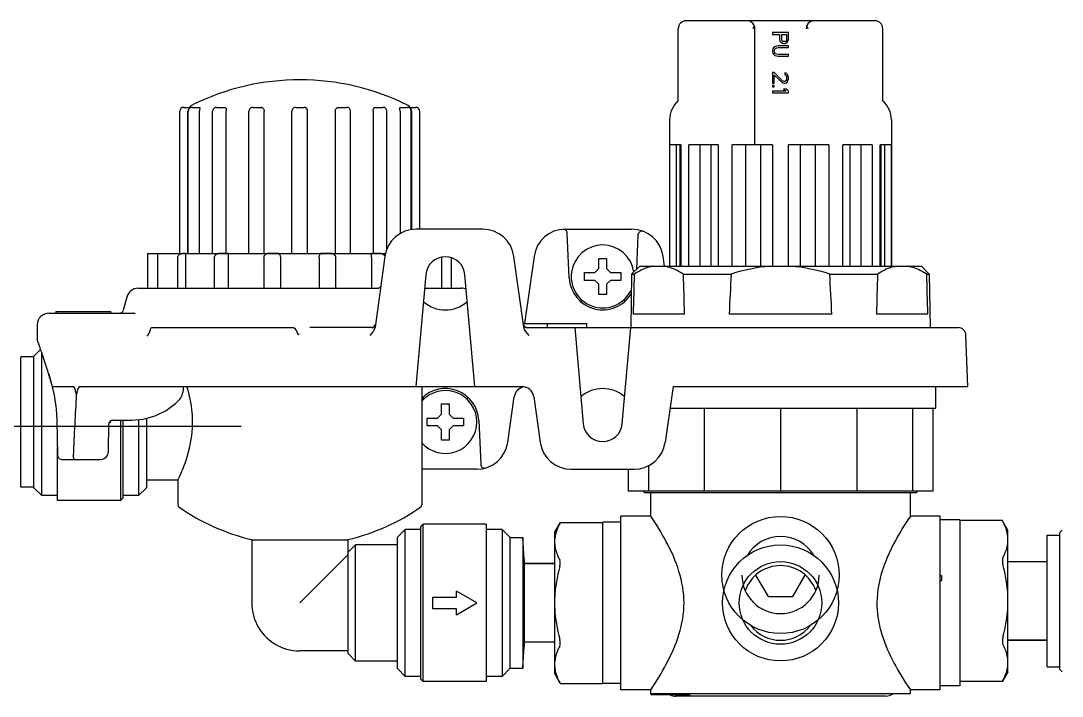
# Model space of a CAD drawing. Header units: millimetres. Extents: x 2355 to 9028, y 2010 to 7655.
# Drawn here: x 2953.6 to 3085.9, y 4833.8 to 4919.6 of the extents above; entities that cross this region are included whole.
import ezdxf

# ---------------------------------------------------------------- set-up
doc = ezdxf.new("R2010")
doc.units = ezdxf.units.MM
doc.header["$LTSCALE"] = 739.2
doc.layers.get('0').update_dxf_attribs({"linetype": 'CONTINUOUS'})
for name, color, linetype in [('_2211', 7, 'CONTINUOUS'), ('_7182', 7, 'CONTINUOUS'), ('_9295', 7, 'CONTINUOUS'), ('ASSI', 7, 'CONTINUOUS'), ('GEOM', 7, 'CONTINUOUS')]:
    doc.layers.add(name, color=color, linetype=linetype)

msp = doc.modelspace()

# ---------------------------------------------------------------- linework, layer by layer
at = {"color": 7, "linetype": 'Continuous'}
for p, q in [((3027.05, 4889.42), (3028.05, 4889.42)), ((3027.05, 4888.12), (3027.05, 4889.42)), ((3028.05, 4889.42), (3028.05, 4888.12)), ((3026.55, 4887.62), (3027.05, 4888.12)), ((3028.05, 4888.12), (3028.55, 4887.62)), ((3025.25, 4887.62), (3026.55, 4887.62)), ((3025.25, 4886.62), (3025.25, 4887.62)), ((3026.55, 4886.62), (3025.25, 4886.62)), ((3027.05, 4886.12), (3026.55, 4886.62)), ((3028.55, 4886.62), (3028.05, 4886.12)), ((3028.55, 4887.62), (3029.85, 4887.62)), ((3029.85, 4886.62), (3028.55, 4886.62)), ((3029.85, 4887.62), (3029.85, 4886.62)), ((3027.05, 4884.82), (3027.05, 4886.12)), ((3028.05, 4886.12), (3028.05, 4884.82)), ((3028.05, 4884.82), (3027.05, 4884.82)), ((3007.05, 4870.92), (3008.05, 4870.92)), ((3007.05, 4869.62), (3007.05, 4870.92)), ((3008.05, 4870.92), (3008.05, 4869.62)), ((3006.55, 4869.12), (3007.05, 4869.62)), ((3008.05, 4869.62), (3008.55, 4869.12)), ((3005.25, 4869.12), (3006.55, 4869.12)), ((3005.25, 4868.12), (3005.25, 4869.12)), ((3006.55, 4868.12), (3005.25, 4868.12)), ((3007.05, 4867.62), (3006.55, 4868.12)), ((3008.55, 4868.12), (3008.05, 4867.62)), ((3008.55, 4869.12), (3009.85, 4869.12)), ((3009.85, 4868.12), (3008.55, 4868.12)), ((3009.85, 4869.12), (3009.85, 4868.12)), ((3007.05, 4866.32), (3007.05, 4867.62)), ((3008.05, 4867.62), (3008.05, 4866.32)), ((3008.05, 4866.32), (3007.05, 4866.32))]:
    msp.add_line(p, q, dxfattribs=at)
at = {"color": 4}
msp.add_line((2881.58, 4868.07), (2981.58, 4868.07), dxfattribs=at)
at = {"color": 7, "linetype": 'Continuous'}
msp.add_open_spline([(2973.8, 4871.52), (2973.98, 4871.72), (2974.19, 4872.27), (2974.29, 4872.82), (2974.3, 4873.12)], degree=3, knots=[0, 0, 0, 0, 0.47421, 1, 1, 1, 1], dxfattribs=at)
at = {"layer": '_2211', "color": 7, "linetype": 'Continuous'}
for p, q in [((3036.05, 4907.03), (3036.05, 4888.42)), ((3064.24, 4907.03), (3064.24, 4888.42)), ((3037.46, 4903.86), (3036.09, 4903.86)), ((3036.09, 4888.42), (3036.09, 4903.86)), ((3036.88, 4903.86), (3036.88, 4888.42)), ((3037.41, 4888.42), (3037.41, 4903.86)), ((3037.46, 4903.86), (3037.46, 4888.42)), ((3042.24, 4903.86), (3038.48, 4903.86)), ((3038.48, 4888.42), (3038.48, 4903.86)), ((3039.91, 4903.86), (3039.91, 4888.42)), ((3041.34, 4888.42), (3041.34, 4903.86)), ((3042.24, 4903.86), (3042.24, 4888.42)), ((3049.13, 4903.86), (3044, 4903.86)), ((3044, 4888.42), (3044, 4903.86)), ((3045.69, 4903.86), (3045.69, 4888.42)), ((3047.64, 4888.42), (3047.64, 4903.86)), ((3049.13, 4903.86), (3049.13, 4888.42)), ((3056.3, 4903.86), (3051.16, 4903.86)), ((3051.16, 4888.42), (3051.16, 4903.86)), ((3052.65, 4903.86), (3052.65, 4888.42)), ((3054.61, 4888.42), (3054.61, 4903.86)), ((3056.3, 4903.86), (3056.3, 4888.42)), ((3061.81, 4903.86), (3058.06, 4903.86)), ((3058.06, 4888.42), (3058.06, 4903.86)), ((3058.95, 4903.86), (3058.95, 4888.42)), ((3060.38, 4888.42), (3060.38, 4903.86)), ((3061.81, 4903.86), (3061.81, 4888.42)), ((3064.21, 4903.86), (3062.83, 4903.86)), ((3062.83, 4888.42), (3062.83, 4903.86)), ((3062.89, 4903.86), (3062.89, 4888.42)), ((3063.41, 4888.42), (3063.41, 4903.86)), ((3064.21, 4903.86), (3064.21, 4888.42))]:
    msp.add_line(p, q, dxfattribs=at)
for centre, start, end in [((3039.23, 4907.03), 131.1806, 180), ((3061.06, 4907.03), 0, 48.8194)]:
    msp.add_arc(centre, 3.18, start, end, dxfattribs=at)
at = {"layer": '_7182', "color": 7, "linetype": 'Continuous'}
for p, q in [((3040.46, 4870.38), (3040.46, 4859.84)), ((3050.15, 4870.38), (3050.15, 4859.84)), ((3059.83, 4870.38), (3059.83, 4859.84)), ((3066.92, 4870.38), (3066.92, 4859.84)), ((3069.51, 4870.38), (3069.51, 4859.84)), ((3033.38, 4863.06), (3033.38, 4859.84)), ((3030.78, 4862.62), (3030.78, 4859.84)), ((3069.51, 4859.84), (3030.78, 4859.84))]:
    msp.add_line(p, q, dxfattribs=at)
at = {"layer": '_9295', "color": 7, "linetype": 'Continuous'}
for p, q in [((3072.93, 4856.17), (3070.45, 4856.17)), ((3072.93, 4856.17), (3072.93, 4835.07)), ((3070.64, 4849.04), (3070.45, 4849.15)), ((3070.45, 4848.39), (3070.64, 4848.5)), ((3070.64, 4848.5), (3070.64, 4849.04)), ((3072.93, 4835.07), (3070.45, 4835.07)), ((3063.51, 4833.77), (3036.79, 4833.77))]:
    msp.add_line(p, q, dxfattribs=at)
for radius in [7.37, 5.25]:
    msp.add_circle((3050.15, 4845.62), radius, dxfattribs=at)
for centre, radius, start, end in [((3050.15, 4845.62), 4.75, 19.3252, 160.6748), ((3050.15, 4845.62), 4.75, 217.8435, 322.1565), ((3036.79, 4835.29), 1.52, 245.2988, 270), ((3063.51, 4835.29), 1.52, 270, 309.0885)]:
    msp.add_arc(centre, radius, start, end, dxfattribs=at)
at = {"layer": 'ASSI', "color": 7, "linetype": 'Continuous'}
for p, q in [((3037.15, 4909.41), (3037.15, 4918.62)), ((3063.15, 4909.41), (3063.15, 4918.62)), ((2969.75, 4890.02), (2999.95, 4890.02)), ((2969.75, 4885.62), (2969.75, 4890.02)), ((2971, 4885.62), (2971, 4890.02)), ((2973.52, 4889.52), (2973.52, 4885.62)), ((2974.58, 4885.62), (2974.58, 4890.02)), ((2978.18, 4889.52), (2978.18, 4885.62)), ((2979.93, 4889.94), (2979.93, 4890.02)), ((2979.95, 4889.52), (2979.95, 4885.62)), ((2984.5, 4889.52), (2984.5, 4885.62)), ((2986.58, 4889.52), (2986.58, 4885.62)), ((2991.51, 4889.52), (2991.51, 4885.62)), ((2993.59, 4889.52), (2993.59, 4885.62)), ((2998.15, 4889.52), (2998.15, 4885.62)), ((2998.16, 4889.94), (2998.16, 4890.02)), ((3007.09, 4885.62), (3007.09, 4889.56)), ((3008.35, 4885.62), (3008.35, 4889.47)), ((3031.23, 4887.42), (3031.11, 4880.62)), ((3069.06, 4887.42), (3069.18, 4880.62)), ((2967.06, 4884.49), (2966.62, 4882.82)), ((3032.68, 4859.84), (3032.9, 4859.62)), ((3067.4, 4859.62), (3032.9, 4859.62)), ((3033.65, 4856.67), (3033.65, 4859.62)), ((3066.65, 4856.67), (3066.65, 4859.62)), ((3067.62, 4859.84), (3067.4, 4859.62)), ((3033.65, 4856.67), (3029.85, 4856.67)), ((3029.85, 4834.57), (3029.85, 4856.67)), ((3066.65, 4856.67), (3066.32, 4856.18)), ((3070.45, 4856.67), (3066.65, 4856.67)), ((3070.45, 4834.57), (3070.45, 4856.67)), ((3072.93, 4856.12), (3072.95, 4856.12)), ((3029.85, 4855.87), (3027.55, 4855.87)), ((3084.05, 4854.24), (3085.65, 4854.24)), ((3084.05, 4837.49), (3084.05, 4854.24)), ((3079.05, 4850.87), (3084.05, 4850.87)), ((3021.45, 4850.62), (3017.55, 4850.62)), ((3021.45, 4840.62), (3017.55, 4840.62)), ((3079.05, 4840.87), (3084.05, 4840.87)), ((3084.05, 4837.49), (3085.65, 4837.49)), ((3029.85, 4835.37), (3027.55, 4835.37)), ((3066.32, 4835.06), (3066.65, 4834.57)), ((3072.93, 4835.62), (3072.95, 4835.62)), ((3033.65, 4834.57), (3029.85, 4834.57)), ((3033.65, 4834.12), (3033.65, 4834.57)), ((3070.45, 4834.57), (3066.65, 4834.57)), ((3066.65, 4834.12), (3066.65, 4834.57))]:
    msp.add_line(p, q, dxfattribs=at)
at = {"layer": 'ASSI', "linetype": 'Continuous'}
msp.add_line((3036.11, 4870.38), (3069.9, 4870.38), dxfattribs=at)
at = {"layer": 'ASSI', "color": 7, "linetype": 'Continuous'}
msp.add_circle((3050.15, 4849.17), 7.45, dxfattribs=at)
for centre, radius, start, end in [((3027.55, 4887.12), 4, 7.7132, 337.1287), ((2981.01, 4889.95), 1.07, 180.1872, 181.5909), ((3007.55, 4868.62), 4, 220.8018, 139.1982), ((3050.15, 4849.17), 4.91, 29.8935, 150.0953), ((3050.15, 4849.17), 4.91, 180, 360)]:
    msp.add_arc(centre, radius, start, end, dxfattribs=at)
for points, knots in [([(2973.52, 4889.52), (2973.52, 4889.65), (2973.68, 4889.93), (2973.96, 4890.02), (2974.1, 4890.02)], [0, 0, 0, 0, 0.496582, 1, 1, 1, 1]), ([(2978.18, 4889.52), (2978.18, 4889.59), (2978.25, 4889.85), (2978.53, 4890.02), (2978.72, 4890.02)], [0, 0, 0, 0, 0.26887, 1, 1, 1, 1]), ([(2979.93, 4889.92), (2979.93, 4889.89), (2979.94, 4889.76), (2979.95, 4889.62), (2979.95, 4889.52)], [0, 0, 0, 0, 0.18902, 1, 1, 1, 1]), ([(2984.5, 4889.52), (2984.5, 4889.59), (2984.54, 4889.81), (2984.75, 4890.02), (2984.91, 4890.02)], [0, 0, 0, 0, 0.30425, 1, 1, 1, 1]), ([(2986.36, 4890.02), (2986.43, 4890.02), (2986.55, 4889.81), (2986.58, 4889.64), (2986.58, 4889.52)], [0, 0, 0, 0, 0.341793, 1, 1, 1, 1]), ([(2991.51, 4889.52), (2991.51, 4889.64), (2991.55, 4889.81), (2991.67, 4890.02), (2991.73, 4890.02)], [0, 0, 0, 0, 0.658208, 1, 1, 1, 1]), ([(2993.18, 4890.02), (2993.23, 4890.02), (2993.46, 4889.95), (2993.59, 4889.7), (2993.59, 4889.52)], [0, 0, 0, 0, 0.207365, 1, 1, 1, 1]), ([(2998.15, 4889.52), (2998.15, 4889.56), (2998.15, 4889.7), (2998.16, 4889.84), (2998.16, 4889.94)], [0, 0, 0, 0, 0.310306, 1, 1, 1, 1]), ([(3037.89, 4845.62), (3037.89, 4848.32), (3036.47, 4852.23), (3034.34, 4855.64), (3033.65, 4856.67)], [0, 0, 0, 0, 0.680183, 1, 1, 1, 1]), ([(3066.32, 4856.18), (3065.99, 4855.66), (3063.99, 4852.49), (3062.4, 4848.77), (3062.4, 4845.62)], [0, 0, 0, 0, 0.162213, 1, 1, 1, 1]), ([(3033.65, 4834.57), (3034.34, 4835.59), (3036.47, 4839.01), (3037.89, 4842.91), (3037.89, 4845.62)], [0, 0, 0, 0, 0.31982, 1, 1, 1, 1]), ([(3062.4, 4845.62), (3062.4, 4844.42), (3062.99, 4840.62), (3064.9, 4837.23), (3066.32, 4835.06)], [0, 0, 0, 0, 0.315452, 1, 1, 1, 1])]:
    msp.add_open_spline(points, degree=3, knots=knots, dxfattribs=at)
msp.add_open_spline([(2999.38, 4890.02), (2999.58, 4890.02), (2999.8, 4889.87), (2999.88, 4889.68)], degree=3, dxfattribs=at)
at = {"layer": 'GEOM', "color": 7, "linetype": 'Continuous'}
for p, q in [((3062.15, 4919.62), (3038.15, 4919.62)), ((3037.15, 4909.41), (3037.15, 4918.62)), ((3046.9, 4903.86), (3046.9, 4918.62)), ((3063.15, 4909.41), (3063.15, 4918.62)), ((3051.15, 4918.12), (3049.15, 4918.12)), ((3049.15, 4918.12), (3049.15, 4917.89)), ((3049.15, 4917.89), (3050.04, 4917.89)), ((3050.04, 4917.89), (3050.04, 4917.23)), ((3050.04, 4917.23), (3050.08, 4917.04)), ((3050.08, 4917.04), (3050.21, 4916.89)), ((3050.3, 4917.89), (3050.93, 4917.89)), ((3050.3, 4917.19), (3050.3, 4917.89)), ((3050.34, 4917.08), (3050.3, 4917.19)), ((3050.42, 4917), (3050.34, 4917.08)), ((3050.55, 4916.97), (3050.42, 4917)), ((3050.68, 4916.97), (3050.55, 4916.97)), ((3050.81, 4917), (3050.68, 4916.97)), ((3050.89, 4917.08), (3050.81, 4917)), ((3050.93, 4917.19), (3050.89, 4917.08)), ((3050.93, 4917.89), (3050.93, 4917.19)), ((3050.98, 4916.89), (3051.1, 4917.04)), ((3051.1, 4917.04), (3051.15, 4917.23)), ((3051.15, 4917.23), (3051.15, 4918.12)), ((3049.19, 4916.04), (3049.15, 4915.85)), ((3049.15, 4915.85), (3049.15, 4915.7)), ((3049.15, 4915.7), (3049.19, 4915.52)), ((3049.27, 4916.19), (3049.19, 4916.04)), ((3049.44, 4916.33), (3049.27, 4916.19)), ((3049.4, 4915.85), (3049.44, 4916)), ((3049.4, 4915.7), (3049.4, 4915.85)), ((3049.44, 4915.55), (3049.4, 4915.7)), ((3049.62, 4916.41), (3049.44, 4916.33)), ((3049.44, 4916), (3049.53, 4916.11)), ((3049.53, 4916.11), (3049.66, 4916.19)), ((3049.83, 4916.45), (3049.62, 4916.41)), ((3049.66, 4916.19), (3049.83, 4916.22)), ((3051.15, 4916.45), (3049.83, 4916.45)), ((3049.83, 4916.22), (3051.15, 4916.22)), ((3050.21, 4916.89), (3050.38, 4916.78)), ((3050.38, 4916.78), (3050.51, 4916.74)), ((3050.51, 4916.74), (3050.68, 4916.74)), ((3050.68, 4916.74), (3050.81, 4916.78)), ((3050.81, 4916.78), (3050.98, 4916.89)), ((3051.15, 4916.22), (3051.15, 4916.45)), ((3049.19, 4915.52), (3049.27, 4915.37)), ((3049.27, 4915.37), (3049.44, 4915.22)), ((3049.53, 4915.44), (3049.44, 4915.55)), ((3049.44, 4915.22), (3049.62, 4915.15)), ((3049.66, 4915.37), (3049.53, 4915.44)), ((3049.62, 4915.15), (3049.83, 4915.11)), ((3049.83, 4915.33), (3049.66, 4915.37)), ((3051.15, 4915.33), (3049.83, 4915.33)), ((3049.83, 4915.11), (3051.15, 4915.11)), ((3051.15, 4915.11), (3051.15, 4915.33)), ((3049.36, 4913.03), (3049.15, 4913.03)), ((3049.15, 4913.03), (3049.15, 4911.69)), ((3050.42, 4911.99), (3049.36, 4913.03)), ((3050.85, 4912.96), (3050.68, 4912.99)), ((3050.68, 4912.99), (3050.68, 4912.81)), ((3051.02, 4912.81), (3050.85, 4912.96)), ((3049.15, 4911.69), (3049.36, 4911.69)), ((3049.36, 4911.69), (3049.36, 4912.73)), ((3049.36, 4912.73), (3050.3, 4911.8)), ((3050.3, 4911.8), (3050.42, 4911.73)), ((3050.59, 4911.92), (3050.42, 4911.99)), ((3050.42, 4911.73), (3050.59, 4911.69)), ((3050.68, 4911.92), (3050.59, 4911.92)), ((3050.59, 4911.69), (3050.68, 4911.69)), ((3050.68, 4912.81), (3050.81, 4912.73)), ((3050.81, 4911.99), (3050.68, 4911.92)), ((3050.68, 4911.69), (3050.85, 4911.73)), ((3050.81, 4912.73), (3050.89, 4912.62)), ((3050.89, 4912.1), (3050.81, 4911.99)), ((3050.85, 4911.73), (3051.02, 4911.88)), ((3050.89, 4912.62), (3050.93, 4912.44)), ((3050.93, 4912.29), (3050.89, 4912.1)), ((3050.93, 4912.44), (3050.93, 4912.29)), ((3051.1, 4912.66), (3051.02, 4912.81)), ((3051.02, 4911.88), (3051.1, 4912.03)), ((3051.15, 4912.4), (3051.1, 4912.66)), ((3051.1, 4912.03), (3051.15, 4912.25)), ((3051.15, 4912.25), (3051.15, 4912.4)), ((3049.36, 4911.4), (3049.15, 4911.4)), ((3049.15, 4911.4), (3049.15, 4911.21)), ((3049.15, 4911.21), (3049.36, 4911.21)), ((3050.81, 4910.69), (3049.15, 4910.69)), ((3049.15, 4910.69), (3049.15, 4910.47)), ((3049.15, 4910.47), (3051.15, 4910.47)), ((3049.36, 4911.21), (3049.36, 4911.4)), ((3050.85, 4910.91), (3050.51, 4910.91)), ((3050.51, 4910.91), (3050.81, 4910.69)), ((3051.15, 4910.69), (3050.85, 4910.91)), ((3051.15, 4910.47), (3051.15, 4910.69)), ((2973.8, 4890.02), (2973.8, 4908.12)), ((2974.3, 4908.62), (2975.01, 4908.62)), ((2974.83, 4890.02), (2974.83, 4908)), ((2974.88, 4890.02), (2974.88, 4908.12)), ((2975.38, 4908.62), (2976.25, 4908.62)), ((2976.3, 4908), (2976.3, 4908.12)), ((2976.3, 4890.02), (2976.3, 4908)), ((2977.97, 4890.02), (2977.97, 4908.12)), ((2978.47, 4908.62), (2979.44, 4908.62)), ((2979.7, 4908), (2979.71, 4908.12)), ((2979.7, 4890.02), (2979.7, 4908)), ((2982.59, 4890.02), (2982.59, 4908.12)), ((2983.09, 4908.62), (2984.09, 4908.62)), ((2984.16, 4908.61), (2984.09, 4908.62)), ((2984.53, 4908), (2984.53, 4908.12)), ((2984.53, 4890.02), (2984.53, 4908)), ((2988.05, 4890.02), (2988.05, 4908.12)), ((2988.55, 4908.62), (2989.55, 4908.62)), ((2990.05, 4890.02), (2990.05, 4908.12)), ((2993.56, 4908.12), (2993.56, 4908)), ((2993.56, 4908), (2993.56, 4890.02)), ((2993.93, 4908.61), (2994, 4908.62)), ((2994, 4908.62), (2995, 4908.62)), ((2995.5, 4890.02), (2995.5, 4908.12)), ((2998.39, 4908.12), (2998.39, 4908)), ((2998.39, 4908), (2998.39, 4890.02)), ((2998.65, 4908.62), (2999.62, 4908.62)), ((3000.12, 4890.6), (3000.12, 4908.12)), ((3001.79, 4908.12), (3001.8, 4908)), ((3001.8, 4908), (3001.8, 4892.53)), ((3001.84, 4908.62), (3002.71, 4908.62)), ((3003.08, 4908.62), (3003.8, 4908.62)), ((3003.21, 4893.07), (3003.21, 4908.12)), ((3003.26, 4908.12), (3003.26, 4908.04)), ((3003.26, 4908.04), (3003.26, 4908)), ((3003.26, 4908), (3003.26, 4893.07)), ((3004.3, 4893.12), (3004.3, 4908.12)), ((3012.31, 4893.12), (3003.83, 4893.12)), ((3022.78, 4893.12), (3031.26, 4893.12)), ((3023.3, 4886.93), (3023.05, 4892.63)), ((3032.03, 4892.4), (3031.84, 4888.02)), ((2974.58, 4890.02), (2974.1, 4890.02)), ((2979.93, 4890.02), (2978.72, 4890.02)), ((2986.36, 4890.02), (2984.91, 4890.02)), ((2993.18, 4890.02), (2991.73, 4890.02)), ((2999.38, 4890.02), (2998.16, 4890.02)), ((2999.87, 4889.67), (2998.61, 4880.67)), ((3017.54, 4880.67), (3016.27, 4889.67)), ((3018.82, 4889.67), (3017.62, 4881.12)), ((3035.4, 4888.42), (3035.22, 4889.67)), ((3032.25, 4888.42), (3031.23, 4887.42)), ((3032.25, 4888.42), (3068.05, 4888.42)), ((3068.05, 4888.42), (3069.06, 4887.42)), ((3005.06, 4887.33), (3003.81, 4873.12)), ((3011.28, 4873.12), (3010.04, 4887.33)), ((3031.23, 4887.42), (3031.56, 4887.42)), ((3037.82, 4887.42), (3043.88, 4887.42)), ((3056.41, 4887.42), (3062.47, 4887.42)), ((3068.74, 4887.42), (3069.06, 4887.42)), ((2968.51, 4885.62), (2999.06, 4885.62)), ((3004.91, 4885.62), (3009.59, 4885.62)), ((3024.79, 4884.25), (3024.76, 4883.91)), ((3030.31, 4884.25), (3030.34, 4883.91)), ((2958.05, 4882.65), (2965.05, 4882.65)), ((2958.05, 4882.65), (2958.05, 4882.45)), ((2965.05, 4882.45), (2965.05, 4882.65)), ((2957.18, 4882.45), (2968.12, 4882.45)), ((3037.95, 4882.32), (3031.42, 4882.32)), ((3056.68, 4882.32), (3043.62, 4882.32)), ((3068.87, 4882.32), (3062.34, 4882.32)), ((2955.68, 4880.97), (2955.65, 4879.11)), ((2970.23, 4880.62), (2988.17, 4880.62)), ((2998.17, 4880.62), (2990.32, 4880.62)), ((3017.49, 4881.12), (3025.55, 4881.12)), ((3017.98, 4880.62), (3072.71, 4880.62)), ((3020.55, 4880.62), (3020.55, 4881.12)), ((3023.99, 4880.62), (3025.06, 4868.4)), ((3025.55, 4880.62), (3025.55, 4881.12)), ((3030.04, 4868.4), (3031.11, 4880.62)), ((2955.7, 4878.96), (2955.65, 4879.11)), ((2955.79, 4878.72), (2955.7, 4878.96)), ((3073.94, 4873.12), (3073.71, 4879.65)), ((2955.25, 4876.97), (2956.11, 4877.83)), ((2956.15, 4877.71), (2956.11, 4877.83)), ((2956.25, 4859.27), (2956.25, 4877.44)), ((2955.25, 4876.92), (2953.59, 4876.92)), ((2953.59, 4860.32), (2953.59, 4876.92)), ((2955.25, 4860.27), (2955.25, 4876.97)), ((2957.14, 4874.7), (2957.41, 4873.75)), ((2957.64, 4873.12), (2960.29, 4873.12)), ((2961.13, 4873.12), (3017.3, 4873.12)), ((3004.55, 4873.12), (3004.55, 4858.07)), ((3036.49, 4873.12), (3035.5, 4866.06)), ((3036.49, 4873.12), (3073.94, 4873.12)), ((3069.9, 4870.38), (3069.9, 4873.08)), ((3004.79, 4871.49), (3004.76, 4871.82)), ((3010.34, 4871.82), (3010.31, 4871.49)), ((3015.5, 4866.06), (3016.31, 4871.83)), ((3018.78, 4871.83), (3019.59, 4866.06)), ((2958.18, 4868.86), (2958.27, 4864.36)), ((2964.73, 4864.85), (2964.79, 4868.38)), ((2964.8, 4868.48), (2965.05, 4868.62)), ((2965.05, 4868.62), (2964.91, 4868.69)), ((2965.29, 4868.87), (2967.71, 4868.87)), ((2966.25, 4868.87), (2966.25, 4858.62)), ((2966.55, 4868.87), (2966.55, 4858.92)), ((2968.55, 4868.94), (2968.55, 4859.27)), ((2969.55, 4869.11), (2969.55, 4860.27)), ((3011.79, 4868.8), (3012.04, 4863.24)), ((2958.25, 4858.62), (2958.25, 4865.38)), ((2960.27, 4864.36), (2960.27, 4864.34)), ((2958.77, 4863.87), (2963.73, 4863.87)), ((3011.54, 4862.62), (3004.55, 4862.62)), ((3023.55, 4862.62), (3031.54, 4862.62)), ((2955.25, 4860.32), (2953.59, 4860.32)), ((2955.25, 4860.27), (2956.25, 4859.27)), ((2969.55, 4860.27), (2968.55, 4859.27)), ((2973.55, 4861.22), (2969.55, 4861.22)), ((2973.55, 4861.22), (2973.55, 4858.07)), ((2958.25, 4859.27), (2956.25, 4859.27)), ((2966.55, 4858.92), (2966.25, 4858.62)), ((2968.55, 4859.27), (2966.55, 4859.27)), ((2966.25, 4858.62), (2958.25, 4858.62)), ((3072.95, 4856.12), (3072.95, 4835.62)), ((3078.35, 4856.1), (3072.95, 4856.1)), ((3078.42, 4855.97), (3078.35, 4856.1)), ((3001.45, 4853.97), (3002.45, 4854.97)), ((3004.45, 4854.97), (3002.45, 4854.97)), ((3002.45, 4836.27), (3002.45, 4854.97)), ((3004.45, 4855.32), (3004.75, 4855.62)), ((3004.45, 4835.92), (3004.45, 4855.32)), ((3012.75, 4855.62), (3004.75, 4855.62)), ((3004.75, 4835.62), (3004.75, 4855.62)), ((3012.75, 4855.62), (3012.75, 4835.62)), ((3014.75, 4854.97), (3012.75, 4854.97)), ((3015.75, 4853.97), (3014.75, 4854.97)), ((3014.75, 4854.97), (3014.75, 4836.27)), ((3021.45, 4854.64), (3022.15, 4855.85)), ((3022.15, 4855.85), (3022.08, 4855.72)), ((3022.15, 4855.85), (3027.55, 4855.85)), ((3027.55, 4835.37), (3027.55, 4855.87)), ((3079.05, 4854.89), (3078.42, 4855.97)), ((3079.05, 4836.84), (3079.05, 4854.89)), ((3085.65, 4854.57), (3085.95, 4854.87)), ((2982.95, 4853.66), (2995.15, 4853.66)), ((2982.95, 4853.66), (2982.95, 4845.62)), ((2995.15, 4853.66), (2995.15, 4839.22)), ((3001.45, 4837.27), (3001.45, 4853.97)), ((3015.75, 4853.97), (3015.75, 4837.27)), ((3015.75, 4853.92), (3017.4, 4853.92)), ((3017.55, 4851.12), (3017.4, 4853.92)), ((3017.4, 4853.92), (3017.4, 4837.32)), ((3021.45, 4836.59), (3021.45, 4854.64)), ((3085.65, 4837.17), (3085.65, 4854.57)), ((2995.15, 4852.02), (2996.15, 4853.02)), ((3001.45, 4853.02), (2996.15, 4853.02)), ((2996.15, 4838.22), (2996.15, 4853.02)), ((2995.15, 4851.72), (2989.05, 4845.62)), ((3017.55, 4851.12), (3017.55, 4840.12)), ((3079.05, 4850.87), (3084.05, 4850.87)), ((3017.55, 4850.62), (3021.45, 4850.62)), ((3046.99, 4849.13), (3048.56, 4846.42)), ((3051.73, 4846.42), (3053.3, 4849.13)), ((3011.55, 4845.62), (3008.95, 4847.12)), ((3008.95, 4846.37), (3008.95, 4847.12)), ((3005.95, 4846.37), (3008.95, 4846.37)), ((3005.95, 4844.87), (3005.95, 4846.37)), ((3008.95, 4844.12), (3011.55, 4845.62)), ((3048.56, 4846.42), (3051.73, 4846.42)), ((3008.95, 4844.87), (3005.95, 4844.87)), ((3008.95, 4844.12), (3008.95, 4844.87)), ((3021.45, 4840.62), (3017.55, 4840.62)), ((3084.05, 4840.87), (3079.05, 4840.87)), ((2995.15, 4839.52), (2989.05, 4839.52)), ((2995.15, 4839.22), (2996.15, 4838.22)), ((3017.4, 4837.35), (3017.55, 4840.12)), ((3001.45, 4838.22), (2996.15, 4838.22)), ((3001.45, 4837.27), (3002.45, 4836.27)), ((3004.45, 4836.27), (3002.45, 4836.27)), ((3014.75, 4836.27), (3012.75, 4836.27)), ((3015.75, 4837.27), (3014.75, 4836.27)), ((3015.75, 4837.32), (3017.4, 4837.32)), ((3021.45, 4836.59), (3022.07, 4835.51)), ((3079.05, 4836.84), (3078.35, 4835.63)), ((3085.65, 4837.17), (3085.95, 4836.87)), ((3004.45, 4835.92), (3004.75, 4835.62)), ((3012.75, 4835.62), (3004.75, 4835.62)), ((3022.08, 4835.51), (3022.15, 4835.38)), ((3022.15, 4835.38), (3027.55, 4835.38)), ((3078.35, 4835.63), (3072.95, 4835.63)), ((3078.35, 4835.63), (3078.42, 4835.76)), ((3033.65, 4834.12), (3066.65, 4834.12)), ((3033.68, 4834.12), (3033.68, 4833.92)), ((3038.68, 4833.92), (3033.68, 4833.92))]:
    msp.add_line(p, q, dxfattribs=at)
for points in [[(2974.83, 4908), (2974.83, 4908.04), (2974.83, 4908.08), (2974.84, 4908.12)], [(2999.35, 4885.94), (2999.34, 4885.89), (2999.28, 4885.77), (2999.17, 4885.67), (2999.07, 4885.62), (2999.06, 4885.62)], [(2957.41, 4873.75), (2957.82, 4872.04), (2958.08, 4870.3), (2958.18, 4868.86)], [(2967.71, 4868.87), (2969.13, 4868.99), (2970.68, 4869.42), (2972.08, 4870.1), (2973.27, 4870.99), (2973.8, 4871.52)]]:
    msp.add_lwpolyline(points, dxfattribs=at)
for centre, radius, start, end in [((3038.15, 4918.62), 1, 90, 180), ((3062.15, 4918.62), 1, 0, 90), ((3045.9, 4918.62), 1, 0, 57.8749), ((3054.4, 4918.62), 1, 122.1251, 180), ((2989.05, 4881.36), 30.76, 63.561, 116.3529), ((2974.3, 4908.12), 0.5, 90, 180), ((2976, 4907.98), 1.17, 161.719, 173.4875), ((2975.38, 4908.12), 0.5, 89.9999, 180), ((2975.8, 4908), 1, 116.439, 142.2284), ((2978.47, 4908.12), 0.5, 89.9999, 180), ((2983.09, 4908.12), 0.5, 89.9999, 180), ((2988.55, 4908.12), 0.5, 89.9996, 180), ((2989.55, 4908.12), 0.5, 0, 89.9999), ((2995, 4908.12), 0.5, 0, 90.0001), ((2999.62, 4908.12), 0.5, 0, 90.0001), ((3002.71, 4908.12), 0.5, 0, 90.0001), ((3002.3, 4908), 1, 37.7716, 63.561), ((3002.1, 4907.98), 1.17, 6.5123, 18.2729), ((3003.8, 4908.12), 0.5, 0, 90), ((3003.83, 4889.12), 4, 90, 172), ((3012.31, 4889.12), 4, 8, 90), ((3022.78, 4889.12), 4, 90, 172), ((3022.55, 4892.61), 0.5, 2.4994, 93.7403), ((3031.26, 4889.12), 4, 8, 90), ((3032.53, 4892.38), 0.5, 68.6881, 177.4932), ((3007.55, 4887.12), 2.5, 5, 175), ((3027.55, 4887.12), 4.25, 182.5, 329.3338), ((2968.51, 4884.12), 1.5, 90, 165.4258), ((3009.59, 4884.12), 1.5, 65.663, 90), ((3007.55, 4887.12), 4.25, 228.9681, 311.0319), ((2966.14, 4882.95), 0.5, 270, 345.4258), ((2957.18, 4880.95), 1.5, 90, 179), ((2998.17, 4881.12), 0.5, 270, 352), ((3017.98, 4881.12), 0.5, 188, 270), ((3072.71, 4879.62), 1, 2, 90), ((2861.35, 4844.49), 100.46, 19.387, 19.9264), ((3499.89, 4841.56), 540.11, 176.7524, 177.5803), ((3007.55, 4868.62), 4.25, 2.5, 135.2172), ((3017.8, 4871.62), 1.5, 100.5164, 172), ((3017.3, 4871.62), 1.5, 8, 90), ((3027.55, 4868.62), 4.25, 48.9681, 131.0319), ((3069.6, 4873.08), 0.3, 0, 7.8394), ((2965.29, 4868.37), 0.5, 90, 179), ((3027.55, 4868.62), 2.5, 185, 355), ((3011.54, 4866.62), 4, 270, 352), ((3023.55, 4866.62), 4, 188, 270), ((3031.54, 4866.62), 4, 270, 352), ((2958.77, 4864.37), 0.499, 181.1826, 195.2533), ((2963.73, 4864.87), 1, 270, 359), ((3012.54, 4863.26), 0.5, 182.4966, 286.5264), ((2973.85, 4858.07), 0.3, 180, 234.8473), ((2989.05, 4879.66), 26.7, 234.8611, 256.7933), ((2989.05, 4879.66), 26.7, 283.2067, 305.1527), ((3004.25, 4858.07), 0.3, 305.1527, 360), ((2989.05, 4845.62), 6.1, 206.5649, 270.0007)]:
    msp.add_arc(centre, radius, start, end, dxfattribs=at)
for points, knots in [([(3046.43, 4919.46), (3046.4, 4919.48), (3046.29, 4919.55), (3046.18, 4919.62), (3046.1, 4919.62)], [0, 0, 0, 0, 0.323922, 1, 1, 1, 1]), ([(3053.87, 4919.46), (3053.9, 4919.48), (3054, 4919.55), (3054.11, 4919.62), (3054.19, 4919.62)], [0, 0, 0, 0, 0.323843, 1, 1, 1, 1]), ([(2975.01, 4908.62), (2975.02, 4908.62), (2974.98, 4908.57), (2974.98, 4908.55), (2974.97, 4908.53)], [0, 0, 0, 0, 0.252135, 1, 1, 1, 1]), ([(2976.25, 4908.62), (2976.27, 4908.62), (2976.32, 4908.6), (2976.33, 4908.55), (2976.33, 4908.53)], [0, 0, 0, 0, 0.457022, 1, 1, 1, 1]), ([(2976.33, 4908.53), (2976.33, 4908.51), (2976.33, 4908.37), (2976.31, 4908.23), (2976.3, 4908.12)], [0, 0, 0, 0, 0.182732, 1, 1, 1, 1]), ([(2979.63, 4908.53), (2979.65, 4908.51), (2979.71, 4908.38), (2979.72, 4908.23), (2979.71, 4908.12)], [0, 0, 0, 0, 0.203297, 1, 1, 1, 1]), ([(2998.39, 4908.12), (2998.38, 4908.16), (2998.38, 4908.3), (2998.4, 4908.45), (2998.46, 4908.53)], [0, 0, 0, 0, 0.294833, 1, 1, 1, 1]), ([(3001.79, 4908.12), (3001.79, 4908.16), (3001.77, 4908.3), (3001.75, 4908.44), (3001.76, 4908.53)], [0, 0, 0, 0, 0.303355, 1, 1, 1, 1]), ([(3001.76, 4908.53), (3001.77, 4908.55), (3001.78, 4908.6), (3001.82, 4908.62), (3001.84, 4908.62)], [0, 0, 0, 0, 0.542961, 1, 1, 1, 1]), ([(3003.13, 4908.53), (3003.12, 4908.55), (3003.11, 4908.57), (3003.07, 4908.62), (3003.08, 4908.62)], [0, 0, 0, 0, 0.748135, 1, 1, 1, 1]), ([(3034.02, 4888.42), (3033.81, 4888.39), (3032.94, 4888.2), (3032.12, 4887.79), (3031.56, 4887.42)], [0, 0, 0, 0, 0.239784, 1, 1, 1, 1]), ([(3037.82, 4887.42), (3037.62, 4887.54), (3036.86, 4888), (3036.01, 4888.32), (3035.36, 4888.42)], [0, 0, 0, 0, 0.263076, 1, 1, 1, 1]), ([(3064.94, 4888.42), (3064.73, 4888.39), (3063.85, 4888.2), (3063.04, 4887.79), (3062.47, 4887.42)], [0, 0, 0, 0, 0.239784, 1, 1, 1, 1]), ([(3068.74, 4887.42), (3068.54, 4887.54), (3067.78, 4888), (3066.92, 4888.32), (3066.27, 4888.42)], [0, 0, 0, 0, 0.263076, 1, 1, 1, 1]), ([(2988.97, 4879.71), (2988.9, 4879.77), (2988.77, 4879.85), (2988.75, 4880), (2988.75, 4880.04)], [0, 0, 0, 0, 0.711965, 1, 1, 1, 1]), ([(2957.14, 4874.7), (2957.05, 4874.99), (2956.74, 4876), (2956.4, 4877), (2956.15, 4877.71)], [0, 0, 0, 0, 0.288631, 1, 1, 1, 1]), ([(2957.64, 4873.12), (2957.58, 4873.12), (2957.58, 4873.33), (2957.47, 4873.55), (2957.38, 4873.91), (2957.26, 4874.3), (2957.18, 4874.57), (2957.14, 4874.7)], [0, 0, 0, 0, 0.118797, 0.242866, 0.499977, 0.752802, 1, 1, 1, 1]), ([(2960.66, 4872.16), (2960.62, 4872.33), (2960.55, 4872.6), (2960.46, 4872.9), (2960.37, 4873.12), (2960.29, 4873.12)], [0, 0, 0, 0, 0.502636, 0.77126, 1, 1, 1, 1]), ([(2961.13, 4873.12), (2960.95, 4873.12), (2960.79, 4872.64), (2960.7, 4872.33), (2960.66, 4872.15)], [0, 0, 0, 0, 0.492177, 1, 1, 1, 1]), ([(2975.43, 4868.62), (2975.43, 4869.03), (2975.36, 4870.56), (2975.03, 4872.07), (2974.7, 4873.14)], [0, 0, 0, 0, 0.267239, 1, 1, 1, 1]), ([(2973.55, 4861.22), (2973.89, 4861.92), (2974.89, 4864.28), (2975.43, 4866.84), (2975.43, 4868.62)], [0, 0, 0, 0, 0.306846, 1, 1, 1, 1]), ([(2960.44, 4863.87), (2960.38, 4863.87), (2960.28, 4864.07), (2960.27, 4864.23), (2960.27, 4864.34)], [0, 0, 0, 0, 0.336244, 1, 1, 1, 1]), ([(3022.08, 4855.72), (3021.99, 4855.56), (3021.69, 4854.94), (3021.49, 4854.26), (3021.45, 4853.75)], [0, 0, 0, 0, 0.259815, 1, 1, 1, 1]), ([(3079.05, 4854), (3079.03, 4854.17), (3078.93, 4854.85), (3078.66, 4855.51), (3078.42, 4855.97)], [0, 0, 0, 0, 0.242593, 1, 1, 1, 1]), ([(3021.45, 4853.07), (3021.46, 4852.91), (3021.57, 4852.22), (3021.83, 4851.57), (3022.08, 4851.1)], [0, 0, 0, 0, 0.242593, 1, 1, 1, 1]), ([(3078.42, 4851.35), (3078.5, 4851.51), (3078.8, 4852.13), (3079, 4852.81), (3079.05, 4853.32)], [0, 0, 0, 0, 0.259815, 1, 1, 1, 1]), ([(3022.08, 4850.24), (3022.12, 4850.4), (3022.17, 4850.69), (3022.13, 4850.99), (3022.08, 4851.1)], [0, 0, 0, 0, 0.575323, 1, 1, 1, 1]), ([(3078.42, 4851.35), (3078.36, 4851.24), (3078.33, 4850.94), (3078.37, 4850.65), (3078.42, 4850.49)], [0, 0, 0, 0, 0.424677, 1, 1, 1, 1]), ([(3022.08, 4840.13), (3022.13, 4840.24), (3022.17, 4840.55), (3022.12, 4840.84), (3022.08, 4841)], [0, 0, 0, 0, 0.424677, 1, 1, 1, 1]), ([(3078.42, 4841.25), (3078.37, 4841.09), (3078.33, 4840.8), (3078.36, 4840.49), (3078.42, 4840.38)], [0, 0, 0, 0, 0.575323, 1, 1, 1, 1]), ([(3079.05, 4838.41), (3079.03, 4838.58), (3078.93, 4839.26), (3078.66, 4839.92), (3078.42, 4840.38)], [0, 0, 0, 0, 0.242593, 1, 1, 1, 1]), ([(3022.08, 4840.13), (3021.99, 4839.97), (3021.69, 4839.35), (3021.49, 4838.67), (3021.45, 4838.16)], [0, 0, 0, 0, 0.259815, 1, 1, 1, 1]), ([(3078.42, 4835.76), (3078.5, 4835.92), (3078.8, 4836.54), (3079, 4837.23), (3079.05, 4837.74)], [0, 0, 0, 0, 0.259815, 1, 1, 1, 1]), ([(3021.45, 4837.49), (3021.46, 4837.32), (3021.57, 4836.63), (3021.83, 4835.98), (3022.08, 4835.51)], [0, 0, 0, 0, 0.242593, 1, 1, 1, 1])]:
    msp.add_open_spline(points, degree=3, knots=knots, dxfattribs=at)
for points in [[(3046.82, 4919.01), (3046.76, 4918.87), (3046.7, 4918.75), (3046.64, 4918.62)], [(3053.65, 4918.62), (3053.59, 4918.75), (3053.53, 4918.87), (3053.48, 4919.01)], [(2974.97, 4908.53), (2974.94, 4908.47), (2974.91, 4908.41), (2974.89, 4908.35)], [(2979.44, 4908.62), (2979.51, 4908.62), (2979.59, 4908.59), (2979.63, 4908.53)], [(2984.16, 4908.61), (2984.23, 4908.6), (2984.31, 4908.57), (2984.36, 4908.53)], [(2984.36, 4908.53), (2984.48, 4908.44), (2984.54, 4908.27), (2984.53, 4908.12)], [(2993.56, 4908.12), (2993.56, 4908.27), (2993.61, 4908.44), (2993.73, 4908.53)], [(2993.73, 4908.53), (2993.79, 4908.57), (2993.86, 4908.6), (2993.93, 4908.61)], [(2998.46, 4908.53), (2998.51, 4908.59), (2998.58, 4908.62), (2998.65, 4908.62)], [(3003.2, 4908.35), (3003.18, 4908.41), (3003.16, 4908.47), (3003.13, 4908.53)], [(3048.81, 4888.42), (3047.14, 4888.29), (3045.48, 4887.94), (3043.88, 4887.42)], [(3056.41, 4887.42), (3054.82, 4887.94), (3053.16, 4888.29), (3051.48, 4888.42)], [(3031.56, 4887.42), (3031.51, 4885.72), (3031.47, 4884.02), (3031.42, 4882.32)], [(3037.95, 4882.32), (3037.91, 4884.02), (3037.87, 4885.72), (3037.82, 4887.42)], [(3043.88, 4887.42), (3043.79, 4885.72), (3043.7, 4884.02), (3043.62, 4882.32)], [(3056.68, 4882.32), (3056.59, 4884.02), (3056.5, 4885.72), (3056.41, 4887.42)], [(3062.47, 4887.42), (3062.43, 4885.72), (3062.38, 4884.02), (3062.34, 4882.32)], [(3068.87, 4882.32), (3068.83, 4884.02), (3068.78, 4885.72), (3068.74, 4887.42)], [(2970.03, 4880.31), (2969.96, 4880.01), (2969.79, 4879.74), (2969.6, 4879.51)], [(2970.03, 4880.31), (2970.07, 4880.42), (2970.11, 4880.62), (2970.23, 4880.62)], [(2988.7, 4880.04), (2988.61, 4880.28), (2988.43, 4880.62), (2988.17, 4880.62)], [(2998.61, 4880.67), (2998.55, 4880.26), (2998.24, 4879.92), (2997.96, 4879.62)], [(3018.19, 4879.62), (3017.91, 4879.92), (3017.6, 4880.26), (3017.54, 4880.67)], [(2958.29, 4864.24), (2958.3, 4864.17), (2958.34, 4864.1), (2958.39, 4864.05)], [(2958.39, 4864.05), (2958.48, 4863.94), (2958.63, 4863.87), (2958.77, 4863.87)], [(3022.08, 4850.24), (3021.74, 4848.95), (3021.5, 4847.62), (3021.45, 4846.29)], [(3079.05, 4846.54), (3078.99, 4847.87), (3078.76, 4849.2), (3078.42, 4850.49)], [(2982.95, 4845.62), (2982.95, 4844.68), (2983.17, 4843.72), (2983.59, 4842.89)], [(3021.45, 4844.94), (3021.5, 4843.61), (3021.74, 4842.29), (3022.08, 4841)], [(3078.42, 4841.25), (3078.76, 4842.54), (3078.99, 4843.86), (3079.05, 4845.19)]]:
    msp.add_open_spline(points, degree=3, dxfattribs=at)

doc.saveas('drawing.dxf')
